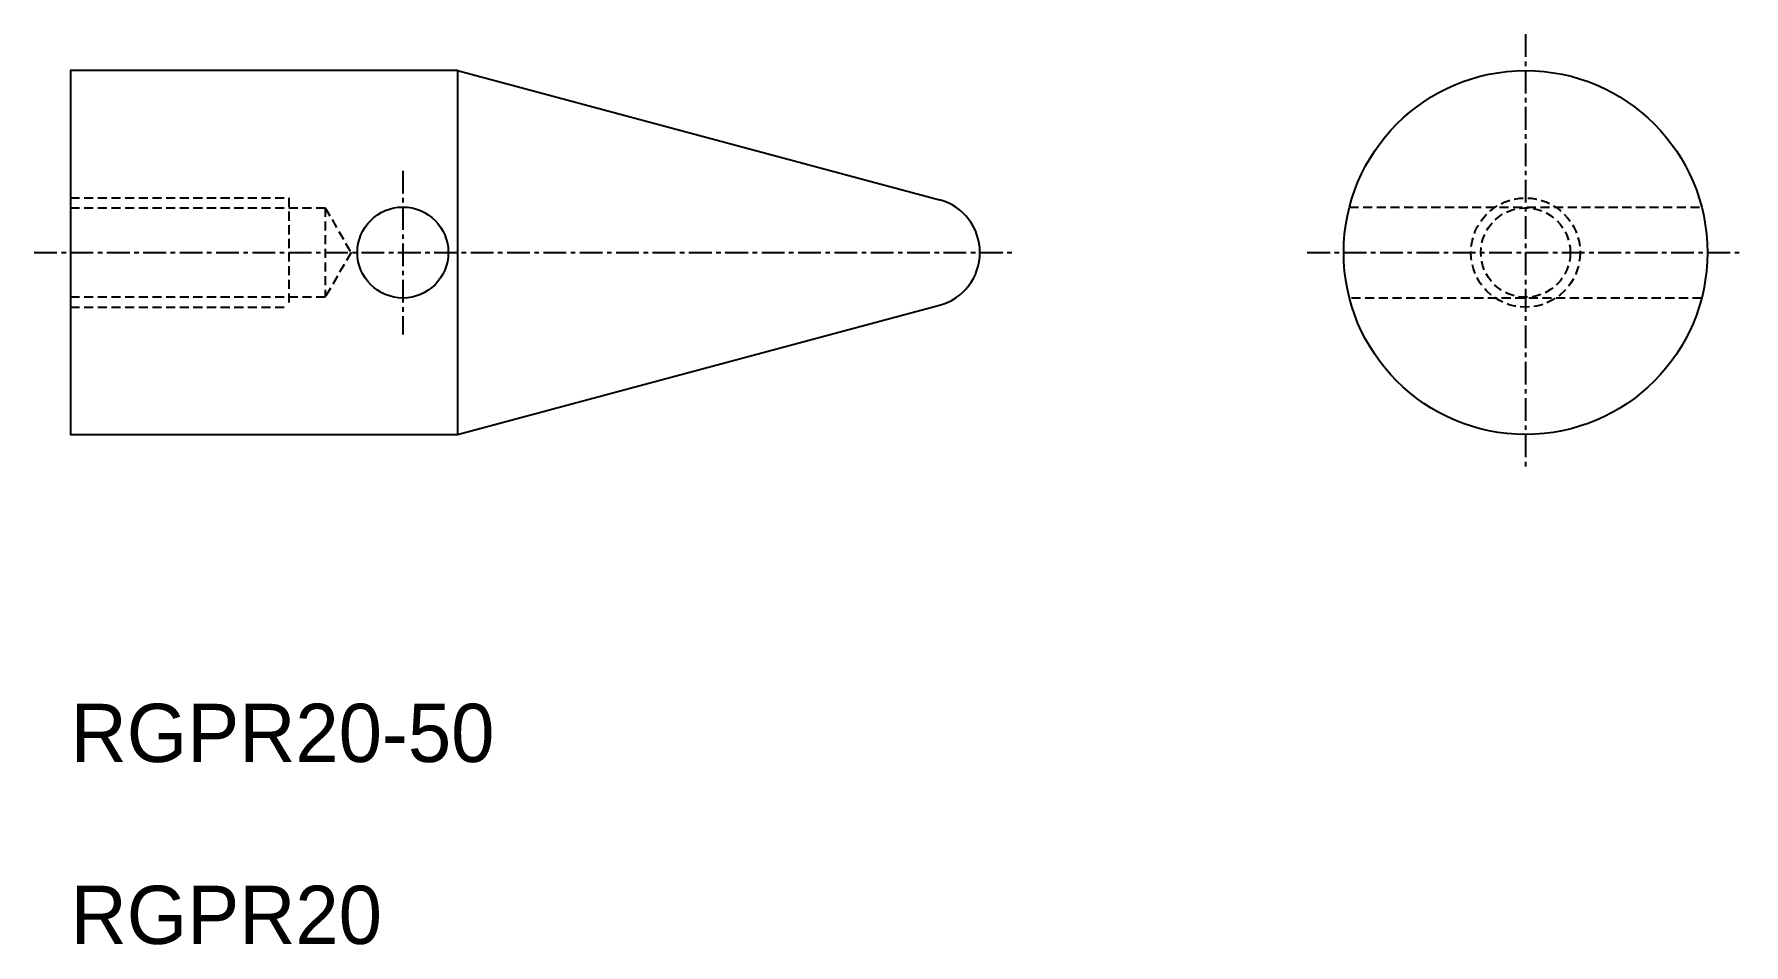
# Model space of a CAD drawing. Extents: x -4752.9 to -4658.9, y -896.5 to -846.5.
import ezdxf

# ---------------------------------------------------------------- set-up
doc = ezdxf.new("R2010")
doc.units = 0
doc.linetypes.add('CENTER', pattern=[2, 1.25, -0.25, 0.25, -0.25])
doc.linetypes.add('DASHED', pattern=[0.75, 0.5, -0.25])
doc.layers.get('0').update_dxf_attribs({"linetype": 'CONTINUOUS'})
doc.layers.add('CENTER', color=1, linetype='CENTER')

msp = doc.modelspace()

# ---------------------------------------------------------------- linework, layer by layer
at = {"color": 7, "linetype": 'CONTINUOUS'}
for p, q in [((-4729.628, -848.493), (-4703.122, -855.595)), ((-4729.628, -848.493), (-4729.628, -868.493)), ((-4729.628, -868.493), (-4703.122, -861.391))]:
    msp.add_line(p, q, dxfattribs=at)
at = {"color": 3, "linetype": 'DASHED'}
for p, q in [((-4750.899, -855.493), (-4738.899, -855.493)), ((-4750.899, -856.034), (-4736.899, -856.034)), ((-4738.899, -855.493), (-4738.899, -861.493)), ((-4736.899, -856.034), (-4735.479, -858.493)), ((-4736.899, -856.034), (-4736.899, -860.951)), ((-4680.581, -855.993), (-4661.216, -855.993)), ((-4735.479, -858.493), (-4736.899, -860.951)), ((-4736.899, -860.951), (-4750.899, -860.951)), ((-4661.216, -860.993), (-4680.581, -860.993)), ((-4750.899, -861.493), (-4738.899, -861.493))]:
    msp.add_line(p, q, dxfattribs=at)
at = {"color": 7, "linetype": 'CONTINUOUS'}
msp.add_lwpolyline([(-4729.628, -848.493), (-4750.899, -848.493), (-4750.899, -868.493), (-4729.628, -868.493)], dxfattribs=at)
for centre, radius in [((-4670.899, -858.493), 10), ((-4732.628, -858.493), 2.5)]:
    msp.add_circle(centre, radius, dxfattribs=at)
at = {"color": 3, "linetype": 'DASHED'}
for radius in [3, 2.458]:
    msp.add_circle((-4670.899, -858.493), radius, dxfattribs=at)
at = {"color": 7, "linetype": 'CONTINUOUS'}
msp.add_arc((-4703.899, -858.493), 3, 285, 75, dxfattribs=at)
at = {"layer": 'CENTER', "color": 1, "linetype": 'CENTER'}
for p, q in [((-4670.899, -846.493), (-4670.899, -870.493)), ((-4732.628, -853.993), (-4732.628, -862.993)), ((-4752.899, -858.493), (-4698.899, -858.493)), ((-4682.899, -858.493), (-4658.899, -858.493))]:
    msp.add_line(p, q, dxfattribs=at)

# ---------------------------------------------------------------- texts
at = {"color": 7, "linetype": 'CONTINUOUS'}
for s, p in [('RGPR20-50', (-4750.899, -886.493)), ('RGPR20', (-4750.899, -896.493))]:
    msp.add_text(s, height=3.2, dxfattribs=at).set_placement(p)

doc.saveas('drawing.dxf')
